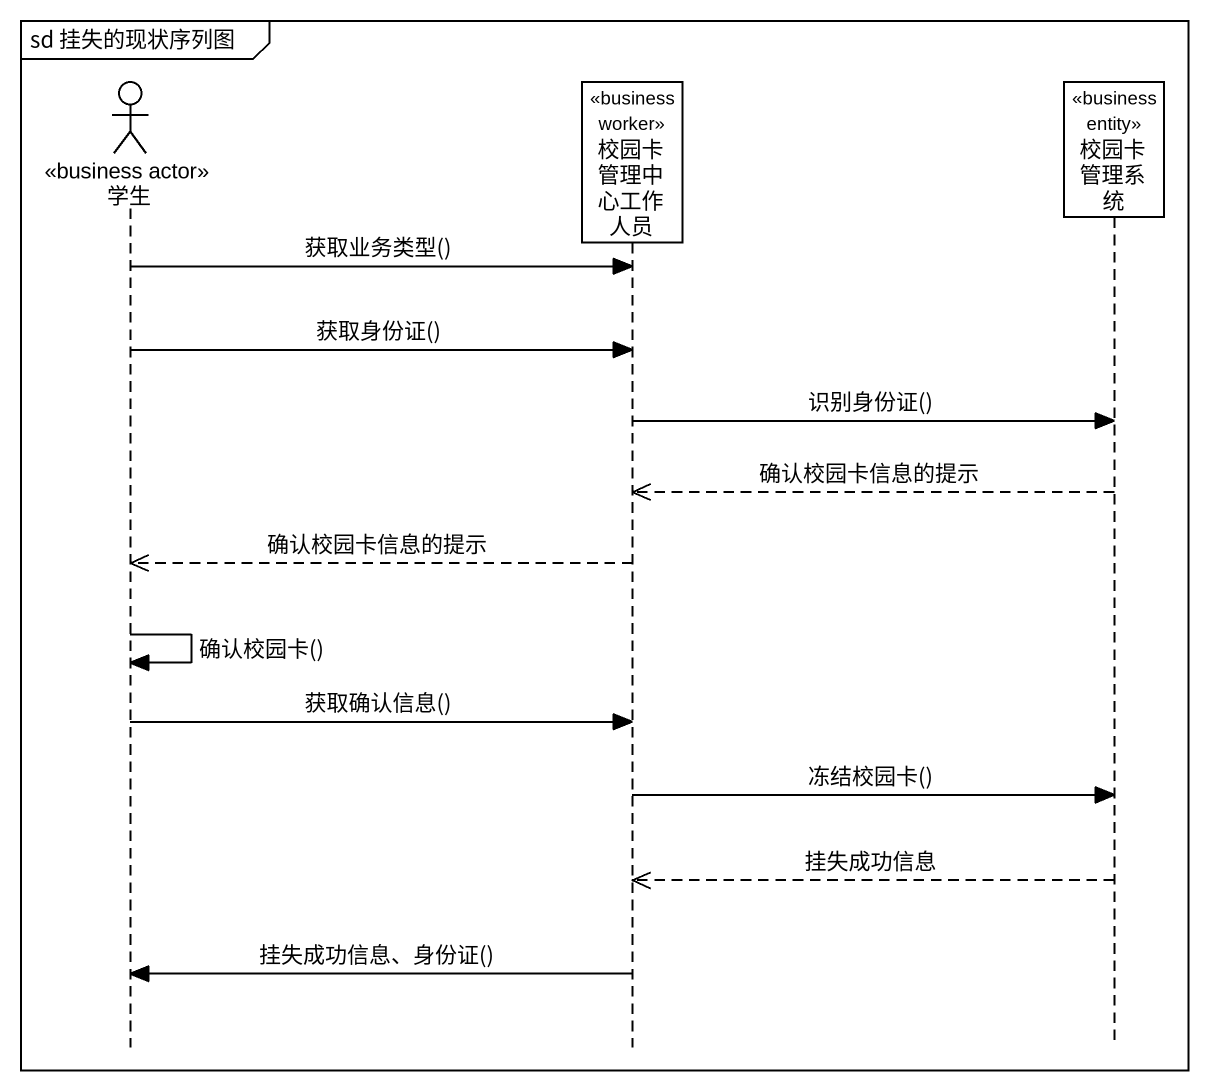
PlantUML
@startuml
mainframe sd 挂失的现状序列图
hide footbox
actor 学生 <<business actor>>
participant 校园卡管理中心工作人员 <<business worker>>
participant 校园卡管理系统 <<business entity>>

学生 -> 校园卡管理中心工作人员 : 获取业务类型()
学生 -> 校园卡管理中心工作人员 : 获取身份证()
校园卡管理中心工作人员 -> 校园卡管理系统 : 识别身份证()
校园卡管理系统 -->> 校园卡管理中心工作人员 : 确认校园卡信息的提示
校园卡管理中心工作人员 -->> 学生 : 确认校园卡信息的提示
学生 -> 学生 : 确认校园卡()
学生 -> 校园卡管理中心工作人员 : 获取确认信息()
校园卡管理中心工作人员 -> 校园卡管理系统 : 冻结校园卡()
校园卡管理系统 -->> 校园卡管理中心工作人员 : 挂失成功信息
校园卡管理中心工作人员 -> 学生 : 挂失成功信息、身份证()
@enduml
